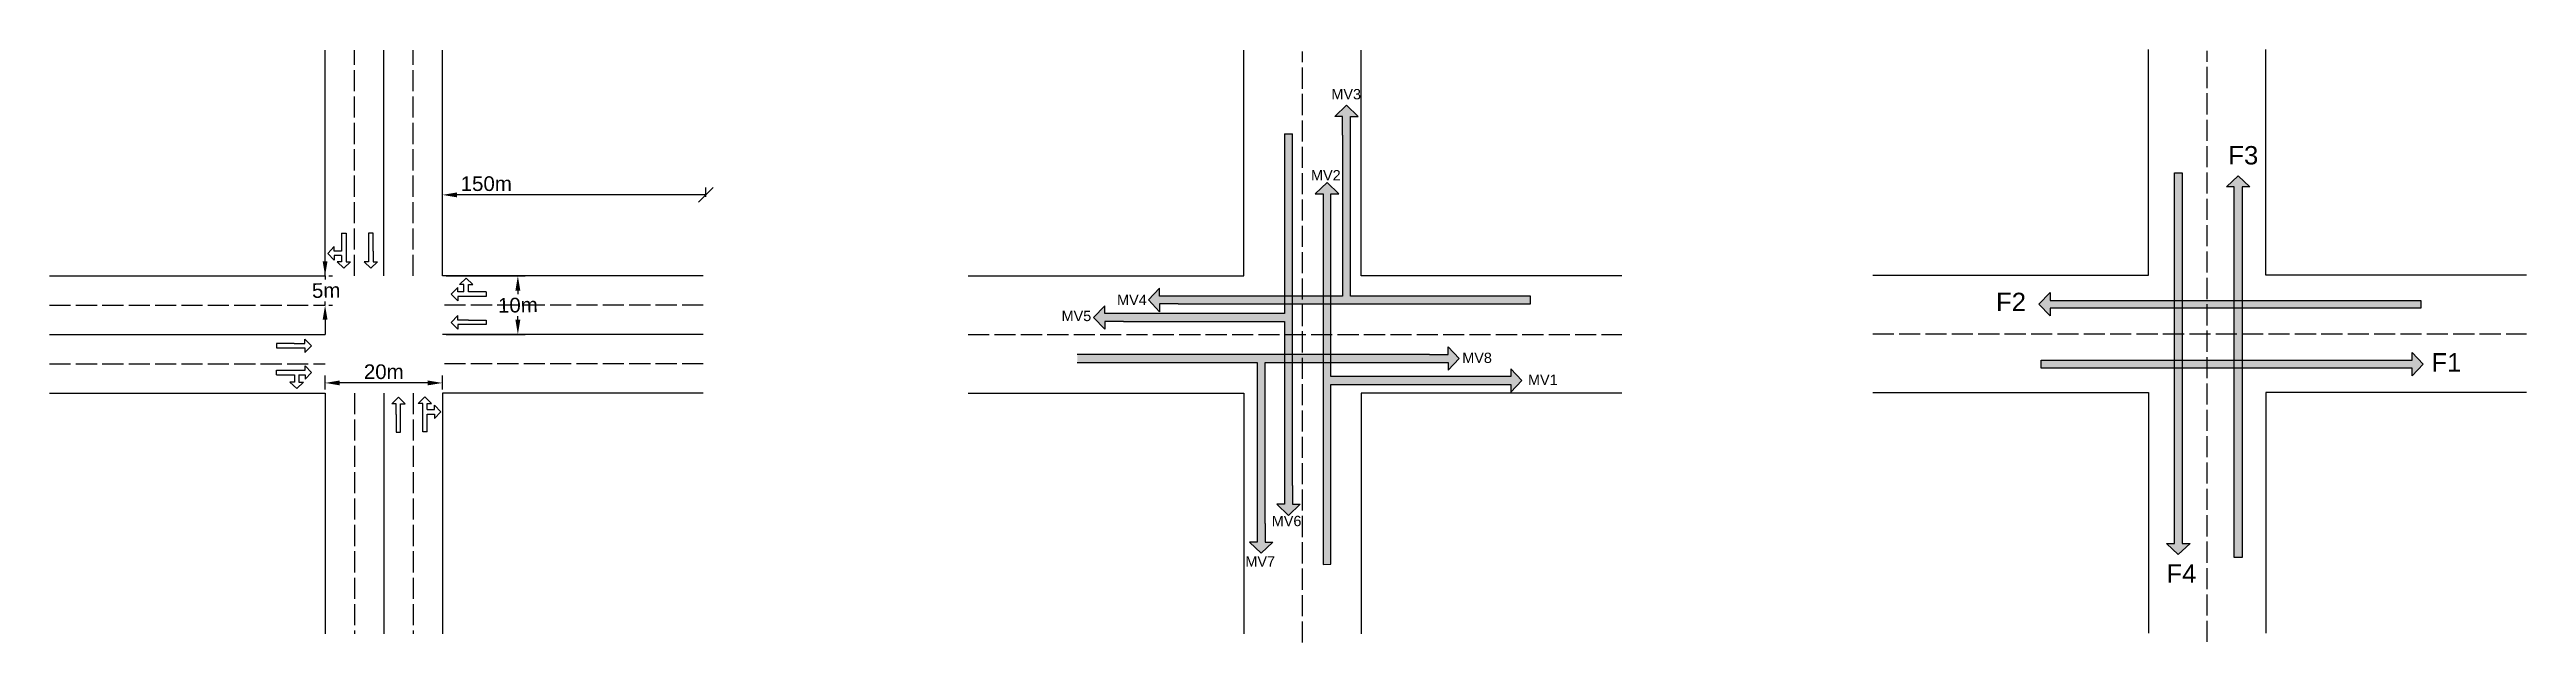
# Model space of a CAD drawing. Header units: millimetres. Extents: x 4271 to 4694, y 1476 to 1577.
import ezdxf

# ---------------------------------------------------------------- set-up
doc = ezdxf.new("R2010")
doc.units = ezdxf.units.MM
doc.header["$LTSCALE"] = 0.3
doc.linetypes.add('ACAD_ISO02W100', pattern=[15, 12, -3])
doc.layers.add('Camada1', color=7, linetype='Continuous', true_color=0x9f609f)
for name, color, linetype in [('Camada2', 104, 'Continuous'), ('Camada3', 5, 'Continuous'), ('Camada4', 1, 'Continuous')]:
    doc.layers.add(name, color=color, linetype=linetype)
doc.styles.get("Standard").update_dxf_attribs({"font": 'arial.ttf'})
doc.dimstyles.new('ISO-25', dxfattribs={"dimtxt": 2.5, "dimasz": 2.5, "dimexe": 1.25, "dimexo": 0.625, "dimtad": 1, "dimtxsty": 'Standard', "dimcen": 2.5, "dimadec": 0, "dimazin": 0, "dimtfac": 1, "dimtmove": 0, "dimatfit": 3, "dimfxl": 1, "dimarcsym": 0})

# ---------------------------------------------------------------- blocks, each defined once
blk = doc.blocks.new('*D1')
at = {"color": 0, "lineweight": -2, "transparency": 16777216}
for p, q in [((4318.25, 1519.41), (4318.25, 1521.76)), ((4338.25, 1519.41), (4338.25, 1521.76)), ((4335.75, 1520.51), (4320.75, 1520.51))]:
    blk.add_line(p, q, dxfattribs=at)
at = {"color": 0, "transparency": 16777216}
for points in [[(4320.75, 1520.93), (4320.75, 1520.1), (4318.25, 1520.51)], [(4335.75, 1520.93), (4335.75, 1520.1), (4338.25, 1520.51)]]:
    blk.add_solid(points, dxfattribs=at)
at = {"layer": 'Defpoints', "color": 0, "transparency": 16777216}
for p in [(4318.25, 1520.51), (4318.25, 1518.78), (4338.25, 1518.78)]:
    blk.add_point(p, dxfattribs=at)
at = {"color": 0, "transparency": 16777216, "insert": (4328.25, 1522.41), "char_height": 2.5, "attachment_point": 5}
blk.add_mtext('20m', dxfattribs=at)
blk = doc.blocks.new('seta1')
for p, q in [((4336.14, 1531.23), (4336.14, 1530.47)), ((4339.19, 1531.23), (4336.14, 1531.23)), ((4339.19, 1531.23), (4339.96, 1531.23))]:
    blk.add_line(p, q)
for points in [[(4336.14, 1530.47), (4339.96, 1530.47)], [(4339.19, 1530.47), (4341.01, 1530.47), (4341.01, 1529.7), (4342.11, 1530.85)], [(4339.96, 1531.23), (4341.01, 1531.23), (4341.01, 1531.99), (4342.11, 1530.85)]]:
    blk.add_lwpolyline(points)
blk = doc.blocks.new('seta')
blk.add_line((4336.14, 1536.05), (4336.14, 1535.28))
for points in [[(4339.19, 1536.05), (4339.19, 1537.31), (4338.43, 1537.31), (4339.58, 1538.4)], [(4339.96, 1536.05), (4339.96, 1537.31), (4340.72, 1537.31), (4339.58, 1538.4)], [(4336.14, 1536.05), (4336.14, 1536.05), (4339.19, 1536.05), (4339.19, 1537.31)], [(4336.14, 1535.28), (4339.96, 1535.28)], [(4339.19, 1535.28), (4341.01, 1535.28), (4341.01, 1534.52), (4342.11, 1535.66)], [(4339.96, 1536.05), (4339.96, 1537.31)], [(4339.96, 1536.05), (4341.01, 1536.05), (4341.01, 1536.81), (4342.11, 1535.66)]]:
    blk.add_lwpolyline(points)
blk = doc.blocks.new('*D4')
at = {"color": 0, "lineweight": -2, "transparency": 16777216}
for p, q in [((4318.25, 1541.28), (4318.25, 1543.78)), ((4318.25, 1538.78), (4318.25, 1538.18)), ((4318.87, 1538.78), (4319.5, 1538.78)), ((4318.25, 1533.78), (4318.25, 1534.39)), ((4318.87, 1533.78), (4319.5, 1533.78)), ((4318.25, 1531.28), (4318.25, 1528.78))]:
    blk.add_line(p, q, dxfattribs=at)
at = {"color": 0, "transparency": 16777216}
for points in [[(4317.83, 1541.28), (4318.66, 1541.28), (4318.25, 1538.78)], [(4317.83, 1531.28), (4318.66, 1531.28), (4318.25, 1533.78)]]:
    blk.add_solid(points, dxfattribs=at)
at = {"layer": 'Defpoints', "color": 0, "transparency": 16777216}
for p in [(4318.25, 1538.78), (4318.25, 1533.78), (4318.25, 1533.78)]:
    blk.add_point(p, dxfattribs=at)
at = {"color": 0, "transparency": 16777216, "insert": (4315.98, 1537.51), "char_height": 2.5, "attachment_point": 1, "rotation": 1}
blk.add_mtext('5m', dxfattribs=at)
blk = doc.blocks.new('*D5')
at = {"color": 0, "lineweight": -2, "transparency": 16777216}
for p, q in [((4338.87, 1538.78), (4352.37, 1538.78)), ((4351.12, 1536.28), (4351.12, 1535.68)), ((4351.12, 1531.28), (4351.12, 1531.88)), ((4338.87, 1528.78), (4352.37, 1528.78))]:
    blk.add_line(p, q, dxfattribs=at)
at = {"color": 0, "transparency": 16777216}
for points in [[(4350.7, 1536.28), (4351.54, 1536.28), (4351.12, 1538.78)], [(4350.7, 1531.28), (4351.54, 1531.28), (4351.12, 1528.78)]]:
    blk.add_solid(points, dxfattribs=at)
at = {"layer": 'Defpoints', "color": 0, "transparency": 16777216}
for p in [(4338.25, 1538.78), (4338.25, 1528.78), (4351.12, 1528.78)]:
    blk.add_point(p, dxfattribs=at)
at = {"color": 0, "transparency": 16777216, "insert": (4351.12, 1533.78), "char_height": 2.5, "attachment_point": 5, "rotation": 1}
blk.add_mtext('10m', dxfattribs=at)
blk = doc.blocks.new('movimento')
for p, q in [((4484.75, 1552), (4484.75, 1553.33)), ((4484.75, 1552), (4484.75, 1491.94)), ((4513.56, 1523.98), (4486.09, 1523.98)), ((4513.56, 1523.98), (4514.89, 1523.98))]:
    blk.add_line(p, q)
for points in [[(4484.75, 1553.33), (4484.75, 1555.18), (4483.42, 1555.18), (4485.42, 1557.09)], [(4486.09, 1552), (4486.09, 1555.18), (4487.42, 1555.18), (4485.42, 1557.09)], [(4486.09, 1523.98), (4486.09, 1553.33)], [(4514.89, 1523.98), (4516.74, 1523.98), (4516.74, 1525.31), (4518.65, 1523.31)], [(4486.09, 1491.95), (4486.09, 1522.64)], [(4486.09, 1522.64), (4514.89, 1522.64)], [(4513.56, 1522.64), (4516.74, 1522.64), (4516.74, 1521.31), (4518.65, 1523.31)]]:
    blk.add_lwpolyline(points)
blk = doc.blocks.new('_Oblique')
at = {"color": 0, "linetype": 'ByBlock', "lineweight": -2}
blk.add_line((-0.5, -0.5), (0.5, 0.5), dxfattribs=at)
blk = doc.blocks.new('*D7')
at = {"color": 0, "lineweight": -2, "transparency": 16777216}
for p, q in [((4338.25, 1539.41), (4338.25, 1553.85)), ((4383.15, 1552.6), (4340.75, 1552.6)), ((4383.15, 1552.28), (4383.15, 1553.85))]:
    blk.add_line(p, q, dxfattribs=at)
at = {"color": 0, "transparency": 16777216}
blk.add_solid([(4340.75, 1553.02), (4340.75, 1552.18), (4338.25, 1552.6)], dxfattribs=at)
at = {"layer": 'Defpoints', "color": 0, "transparency": 16777216}
for p in [(4338.25, 1552.6), (4383.15, 1551.65), (4338.25, 1538.78)]:
    blk.add_point(p, dxfattribs=at)
at = {"color": 0, "lineweight": -2, "transparency": 16777216, "xscale": 2.5, "yscale": 2.5, "zscale": 2.5}
blk.add_blockref('_Oblique', (4383.15, 1552.6), dxfattribs=at)
at = {"color": 0, "transparency": 16777216, "insert": (4345.73, 1554.5), "char_height": 2.5, "attachment_point": 5}
blk.add_mtext('150m', dxfattribs=at)

msp = doc.modelspace()

# ---------------------------------------------------------------- hatches: boundary and pattern name
at = {"layer": 'Camada1'}
h = msp.add_hatch(color=256, dxfattribs=at)
h.dxf.hatch_style = 1
h.paths.add_polyline_path([(4615.587, 1534.605), (4612.407, 1534.605), (4612.407, 1535.94), (4610.497, 1533.938), (4612.407, 1531.937), (4612.407, 1533.271), (4614.252, 1533.271), (4615.587, 1533.271), (4675.642, 1533.271), (4675.631, 1534.605), (4644.94, 1534.605), (4643.606, 1534.605)])
at = {"layer": 'Camada2', "true_color": 0x139b48}
h = msp.add_hatch(color=114, dxfattribs=at)
h.dxf.hatch_style = 1
h.paths.add_polyline_path([(4610.892, 1524.388), (4610.902, 1523.054), (4641.594, 1523.054), (4642.928, 1523.054), (4670.947, 1523.054), (4674.127, 1523.054), (4674.127, 1521.72), (4676.036, 1523.721), (4674.127, 1525.722), (4674.127, 1524.388), (4672.281, 1524.388), (4670.947, 1524.388)], flags=17)
at = {"layer": 'Camada2'}
h = msp.add_hatch(color=256, dxfattribs=at)
h.dxf.hatch_style = 1
h.paths.add_polyline_path([(4670.947, 1523.054), (4674.127, 1523.054), (4674.127, 1521.72), (4676.036, 1523.721), (4674.127, 1525.722), (4674.127, 1524.388), (4672.281, 1524.388), (4670.947, 1524.388), (4610.892, 1524.388), (4610.902, 1523.054), (4641.594, 1523.054), (4642.928, 1523.054)])
at = {"layer": 'Camada3'}
h = msp.add_hatch(color=5, dxfattribs=at)
h.dxf.hatch_style = 1
h.paths.add_polyline_path([(4633.606, 1496.319), (4633.606, 1493.14), (4632.272, 1493.14), (4634.274, 1491.23), (4636.275, 1493.14), (4634.941, 1493.14), (4634.941, 1494.985), (4634.941, 1496.319), (4634.941, 1556.374), (4633.606, 1556.364), (4633.606, 1525.673), (4633.606, 1524.339)])
at = {"layer": 'Camada4', "true_color": 0x93278f}
h = msp.add_hatch(color=217, dxfattribs=at)
h.dxf.hatch_style = 1
h.paths.add_polyline_path([(4523.788, 1535.333), (4493.096, 1535.333), (4493.096, 1564.14), (4493.096, 1565.985), (4494.43, 1565.985), (4492.429, 1567.895), (4490.428, 1565.985), (4491.762, 1565.985), (4491.762, 1564.14), (4491.762, 1562.805), (4491.762, 1535.333), (4489.777, 1535.333), (4489.777, 1533.999), (4523.798, 1533.999)])
h.paths.add_polyline_path([(4488.443, 1535.333), (4484.919, 1535.333), (4484.919, 1533.999), (4488.443, 1533.999)])
h.paths.add_polyline_path([(4484.919, 1535.333), (4483.194, 1535.333), (4483.194, 1533.999), (4484.919, 1533.999)])
h.paths.add_polyline_path([(4483.194, 1535.333), (4481.86, 1535.333), (4481.86, 1533.999), (4483.194, 1533.999)])
h.paths.add_polyline_path([(4481.86, 1535.333), (4462.409, 1535.333), (4460.563, 1535.333), (4460.563, 1536.667), (4458.653, 1534.666), (4460.563, 1532.665), (4460.563, 1533.999), (4462.409, 1533.999), (4463.743, 1533.999), (4481.86, 1533.999)])
at = {"layer": 'Camada4'}
h = msp.add_hatch(color=5, dxfattribs=at)
h.dxf.hatch_style = 1
h.paths.add_polyline_path([(4483.194, 1563.042), (4481.86, 1563.031), (4481.86, 1535.333), (4483.194, 1535.333)])
h.paths.add_polyline_path([(4483.194, 1528.782), (4481.86, 1528.782), (4481.86, 1525.336), (4483.194, 1525.336)])
h.paths.add_polyline_path([(4483.194, 1525.336), (4481.86, 1525.336), (4481.86, 1524.002), (4483.194, 1524.002)])
h.paths.add_polyline_path([(4483.194, 1524.002), (4481.86, 1524.002), (4481.86, 1501.653), (4481.86, 1499.807), (4480.525, 1499.807), (4482.527, 1497.897), (4484.528, 1499.807), (4483.194, 1499.807), (4483.194, 1501.653), (4483.194, 1502.987)])
h = msp.add_hatch(color=1, dxfattribs=at)
h.dxf.hatch_style = 1
h.paths.add_polyline_path([(4489.777, 1520.255), (4518.584, 1520.255), (4520.429, 1520.255), (4520.429, 1518.92), (4522.339, 1520.922), (4520.429, 1522.923), (4520.429, 1521.589), (4518.584, 1521.589), (4517.25, 1521.589), (4489.777, 1521.589), (4489.777, 1549.608), (4489.777, 1552.787), (4491.111, 1552.787), (4489.11, 1554.697), (4487.109, 1552.787), (4488.443, 1552.787), (4488.443, 1550.942), (4488.443, 1549.608), (4488.443, 1489.553), (4489.777, 1489.563)])
h = msp.add_hatch(color=256, dxfattribs=at)
h.dxf.hatch_style = 1
h.paths.add_polyline_path([(4645.153, 1550.781), (4645.153, 1553.96), (4646.487, 1553.96), (4644.486, 1555.87), (4642.485, 1553.96), (4643.819, 1553.96), (4643.819, 1552.115), (4643.819, 1550.781), (4643.819, 1490.726), (4645.153, 1490.736), (4645.153, 1521.428), (4645.153, 1522.762)])
h = msp.add_hatch(color=5, dxfattribs=at)
h.dxf.hatch_style = 1
h.paths.add_polyline_path([(4483.194, 1533.999), (4481.86, 1533.999), (4481.86, 1532.34), (4453.053, 1532.34), (4451.208, 1532.34), (4451.208, 1533.674), (4449.298, 1531.673), (4451.208, 1529.672), (4451.208, 1531.006), (4453.053, 1531.006), (4454.387, 1531.006), (4481.86, 1531.006), (4481.86, 1528.782), (4483.194, 1528.782)])
at = {"layer": 'Camada4', "true_color": 0x139b48}
h = msp.add_hatch(color=114, dxfattribs=at)
h.dxf.hatch_style = 1
h.paths.add_polyline_path([(4481.86, 1525.336), (4446.501, 1525.336), (4446.512, 1524.002), (4477.203, 1524.002), (4477.203, 1495.195), (4477.203, 1493.35), (4475.869, 1493.35), (4477.87, 1491.44), (4479.871, 1493.35), (4478.537, 1493.35), (4478.537, 1495.195), (4478.537, 1496.529), (4478.537, 1524.002), (4481.86, 1524.002)])
h.paths.add_polyline_path([(4484.919, 1525.336), (4483.194, 1525.336), (4483.194, 1524.002), (4484.919, 1524.002)])
h.paths.add_polyline_path([(4488.443, 1525.336), (4484.919, 1525.336), (4484.919, 1524.002), (4488.443, 1524.002)])
h.paths.add_polyline_path([(4511.646, 1524.669), (4509.736, 1526.67), (4509.736, 1525.336), (4507.89, 1525.336), (4506.556, 1525.336), (4489.777, 1525.336), (4489.777, 1524.002), (4507.89, 1524.002), (4509.736, 1524.002), (4509.736, 1522.668)])

# ---------------------------------------------------------------- linework, layer by layer
for p, q in [((4318.247, 1538.782), (4318.247, 1577.297)), ((4328.247, 1538.782), (4328.247, 1577.297)), ((4338.247, 1538.782), (4338.247, 1577.297)), ((4474.919, 1538.782), (4474.919, 1577.297)), ((4494.919, 1538.782), (4494.919, 1577.297)), ((4629.171, 1538.892), (4629.171, 1577.407)), ((4649.171, 1538.892), (4649.171, 1577.407)), ((4271.257, 1538.782), (4318.247, 1538.782)), ((4382.718, 1538.782), (4338.247, 1538.782)), ((4427.929, 1538.782), (4474.919, 1538.782)), ((4539.39, 1538.782), (4494.919, 1538.782)), ((4582.181, 1538.892), (4629.171, 1538.892)), ((4693.642, 1538.892), (4649.171, 1538.892)), ((4271.257, 1528.782), (4318.247, 1528.782)), ((4382.718, 1528.782), (4338.247, 1528.782)), ((4271.257, 1518.782), (4318.247, 1518.782)), ((4318.247, 1518.782), (4318.247, 1477.726)), ((4328.247, 1518.782), (4328.247, 1477.726)), ((4338.247, 1518.782), (4338.247, 1477.726)), ((4382.718, 1518.782), (4338.247, 1518.782)), ((4427.929, 1518.782), (4474.919, 1518.782)), ((4474.919, 1518.782), (4474.919, 1477.726)), ((4494.919, 1518.782), (4494.919, 1477.726)), ((4539.39, 1518.782), (4494.919, 1518.782)), ((4582.181, 1518.892), (4629.171, 1518.892)), ((4629.171, 1518.892), (4629.171, 1477.836)), ((4649.171, 1518.892), (4649.171, 1477.836)), ((4693.642, 1518.892), (4649.171, 1518.892))]:
    msp.add_line(p, q)
at = {"linetype": 'ACAD_ISO02W100'}
for p, q in [((4323.247, 1538.782), (4323.247, 1577.297)), ((4333.247, 1538.782), (4333.247, 1577.297)), ((4484.919, 1476.221), (4484.919, 1577.074)), ((4639.171, 1476.331), (4639.171, 1577.184)), ((4271.257, 1533.782), (4318.247, 1533.782)), ((4382.718, 1533.782), (4338.247, 1533.782)), ((4427.903, 1528.782), (4539.39, 1528.782)), ((4582.155, 1528.892), (4693.642, 1528.892)), ((4271.257, 1523.782), (4318.247, 1523.782)), ((4382.718, 1523.782), (4338.247, 1523.782)), ((4323.247, 1518.782), (4323.247, 1477.726)), ((4333.247, 1518.782), (4333.247, 1477.726))]:
    msp.add_line(p, q, dxfattribs=at)
at = {"layer": 'Camada1'}
msp.add_line((4523.798, 1533.999), (4523.788, 1535.333), dxfattribs=at)
msp.add_lwpolyline([(4643.606, 1534.605), (4644.94, 1534.605), (4675.631, 1534.605), (4675.642, 1533.271), (4615.587, 1533.271), (4614.252, 1533.271), (4612.407, 1533.271), (4612.407, 1531.937), (4610.497, 1533.938), (4612.407, 1535.94), (4612.407, 1534.605), (4615.587, 1534.605)], close=True, dxfattribs=at)
at = {"layer": 'Camada2'}
msp.add_lwpolyline([(4642.928, 1523.054), (4641.594, 1523.054), (4610.902, 1523.054), (4610.892, 1524.388), (4670.947, 1524.388), (4672.281, 1524.388), (4674.127, 1524.388), (4674.127, 1525.722), (4676.036, 1523.721), (4674.127, 1521.72), (4674.127, 1523.054), (4670.947, 1523.054)], close=True, dxfattribs=at)
at = {"layer": 'Camada3'}
msp.add_line((4481.86, 1563.031), (4483.194, 1563.042), dxfattribs=at)
msp.add_lwpolyline([(4633.606, 1524.339), (4633.606, 1525.673), (4633.606, 1556.364), (4634.941, 1556.374), (4634.941, 1496.319), (4634.941, 1494.985), (4634.941, 1493.14), (4636.275, 1493.14), (4634.274, 1491.23), (4632.272, 1493.14), (4633.606, 1493.14), (4633.606, 1496.319)], close=True, dxfattribs=at)
at = {"layer": 'Camada4'}
msp.add_lwpolyline([(4517.25, 1520.255), (4520.429, 1520.255), (4520.429, 1518.92), (4522.339, 1520.922), (4520.429, 1522.923), (4520.429, 1521.589), (4518.584, 1521.589), (4517.25, 1521.589), (4489.777, 1521.589), (4489.777, 1549.608), (4489.777, 1552.787), (4491.111, 1552.787), (4489.11, 1554.697), (4487.109, 1552.787), (4488.443, 1552.787), (4488.443, 1550.942), (4488.443, 1549.608), (4488.443, 1489.553), (4489.777, 1489.563), (4489.777, 1520.255), (4518.584, 1520.255)], dxfattribs=at)
msp.add_lwpolyline([(4645.153, 1522.762), (4645.153, 1521.428), (4645.153, 1490.736), (4643.819, 1490.726), (4643.819, 1550.781), (4643.819, 1552.115), (4643.819, 1553.96), (4642.485, 1553.96), (4644.486, 1555.87), (4646.487, 1553.96), (4645.153, 1553.96), (4645.153, 1550.781)], close=True, dxfattribs=at)

# ---------------------------------------------------------------- block references
at = {"xscale": -1}
for p, rotation in [((5857.118, 5882.196), 90), ((-26.179, 3057.944), 180), ((2799.608, -2823.984), 270)]:
    msp.add_blockref('seta', p, dxfattribs=dict(at, rotation=rotation))
for p, rotation in [((2795.191, 5882.213), 270), ((5861.597, -2824.045), 90)]:
    msp.add_blockref('seta1', p, dxfattribs=dict(rotation=rotation))
for name in ['seta', 'seta1']:
    msp.add_blockref(name, (8681.877, 0), dxfattribs=at)
msp.add_blockref('seta1', (-26.197, -3.983))
at = {"layer": 'Camada1', "rotation": 90}
msp.add_blockref('movimento', (6015.739, -2950.755), dxfattribs=at)
at = {"layer": 'Camada2', "rotation": 270}
msp.add_blockref('movimento', (2954.56, 6010.09), dxfattribs=at)
at = {"layer": 'Camada3', "rotation": 180}
msp.add_blockref('movimento', (8967.947, 3054.983), dxfattribs=at)

# ---------------------------------------------------------------- texts
at = {"layer": 'Camada1'}
for s, p in [('MV3', (4489.847, 1568.906)), ('MV4', (4453.307, 1533.808))]:
    msp.add_text(s, height=1.7607, dxfattribs=at).set_placement(p)
at = {"layer": 'Camada1', "insert": (4603.185, 1535.901), "char_height": 3.136, "attachment_point": 1}
msp.add_mtext_dynamic_manual_height_columns('F2', width=6.02407, gutter_width=15.68, heights=[0], dxfattribs=at)
at = {"layer": 'Camada2'}
for s, p in [('MV8', (4512.162, 1523.917)), ('MV7', (4475.181, 1489.166))]:
    msp.add_text(s, height=1.7607, dxfattribs=at).set_placement(p)
at = {"layer": 'Camada2', "insert": (4677.433, 1525.595), "char_height": 3.136, "attachment_point": 1}
msp.add_mtext_dynamic_manual_height_columns('F1', width=6.02407, gutter_width=15.68, heights=[0], dxfattribs=at)
at = {"layer": 'Camada3'}
for s, p in [('MV5', (4443.839, 1531.058)), ('MV6', (4479.68, 1496.07))]:
    msp.add_text(s, height=1.7607, dxfattribs=at).set_placement(p)
at = {"layer": 'Camada3', "insert": (4632.242, 1489.54), "char_height": 3.136, "attachment_point": 1}
msp.add_mtext_dynamic_manual_height_columns('F4', width=6.02407, gutter_width=15.68, heights=[0], dxfattribs=at)
at = {"layer": 'Camada4'}
for s, p in [('MV2', (4486.377, 1555.065)), ('MV1', (4523.375, 1520.165))]:
    msp.add_text(s, height=1.7607, dxfattribs=at).set_placement(p)
at = {"layer": 'Camada4', "insert": (4642.801, 1560.928), "char_height": 3.136, "attachment_point": 1}
msp.add_mtext_dynamic_manual_height_columns('F3', width=6.02407, gutter_width=15.68, heights=[0], dxfattribs=at)

# ---------------------------------------------------------------- dimensions: what is measured, and where the dimension line sits
dim = msp.add_linear_dim(base=(4338.247, 1552.6), p1=(4383.151, 1551.653), p2=(4338.247, 1538.782), text='150m', dimstyle='ISO-25', override={"dimblk1": 'Oblique', "dimsah": 1})
dim.commit()
dim.dimension.update_dxf_attribs({"geometry": '*D7', "text_midpoint": (4345.729, 1552.6), "dimtype": 160})
dim = msp.add_linear_dim(base=(4318.247, 1533.782), p1=(4318.247, 1538.782), p2=(4318.247, 1533.782), angle=90, text='5m', dimstyle='ISO-25')
dim.commit()
dim.dimension.update_dxf_attribs({"geometry": '*D4', "text_midpoint": (4318.247, 1536.282), "text_rotation": 1})
dim = msp.add_linear_dim(base=(4351.12, 1528.782), p1=(4338.247, 1538.782), p2=(4338.247, 1528.782), angle=90, text='<>m', dimstyle='ISO-25')
dim.commit()
dim.dimension.update_dxf_attribs({"geometry": '*D5', "text_midpoint": (4351.12, 1533.782), "dimtype": 160, "text_rotation": 1})
dim = msp.add_linear_dim(base=(4318.247, 1520.512), p1=(4338.247, 1518.782), p2=(4318.247, 1518.782), text='<>m', dimstyle='ISO-25')
dim.commit()
dim.dimension.update_dxf_attribs({"geometry": '*D1', "text_midpoint": (4328.247, 1522.413)})

doc.saveas('drawing.dxf')
